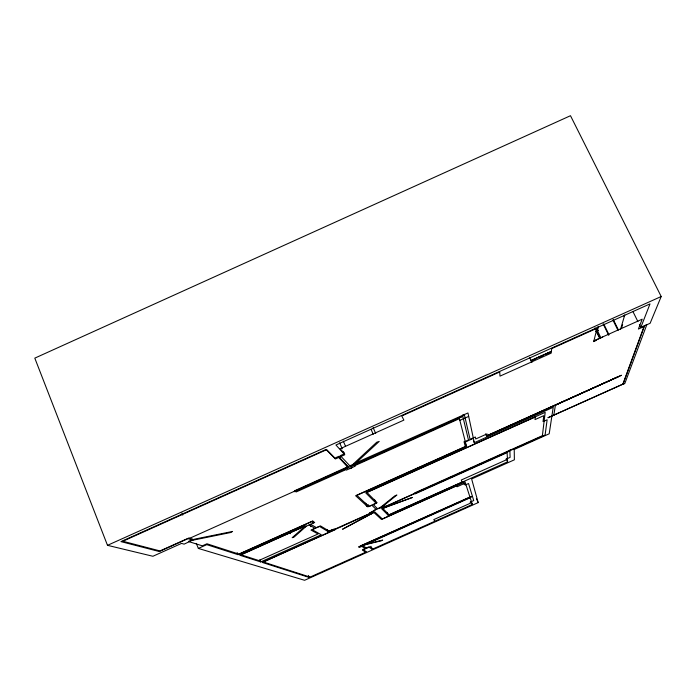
<?xml version="1.0" encoding="UTF-8"?>
<svg xmlns="http://www.w3.org/2000/svg" width="696" height="696" viewBox="0 0 696 696"><rect width="100%" height="100%" fill="white"/><g stroke="black" fill="none" stroke-linecap="round" stroke-linejoin="round"><path stroke-width="1.04" d="M553.842 415.051L555.408 405.211L618.144 376.788L487.261 435.487L487.026 433.904L475.733 438.967L475.333 437.001L470.078 439.35L464.319 414.407L462.527 415.216L462.727 416.069L350.462 466.459L340.3 455.654L344.616 453.714L340.118 448.755L403.871 420.114L401.775 415.973L499.728 371.96L499.998 376.136L551.162 353.15L551.693 348.609L597.081 328.216L593.888 340.866L642.208 319.168L638.397 329.06L644.348 326.398L623.138 383.983M597.673 326.946L596.742 331.192L595.933 329.539M600.752 337.543L597.49 330.852L598.429 326.607M597.742 330.983L597.89 330.426L595.907 331.313M620.467 329.512L624.773 314.905M621.711 327.607L622.624 324.527M624.034 316.254L624.312 315.401M640.816 327.468L650.003 303.9L335.942 445.005L344.807 454.74L335.376 458.977L326.032 449.459L120.921 541.61L159.288 551.528L187.99 538.643L192.87 540.209L230.75 532.501L232.56 531.448L194.706 539.122L184.092 544.15L181.578 543.393L152.894 556.269L107.489 545.325L34.8 358.135L570.485 115.71L661.2 296.522L650.125 323.283L640.816 327.468L639.372 324.553M306.188 526.333L294.199 536.99L292.19 537.703L304.135 527.063L306.188 526.333L305.3 525.837L239.763 555.217L260.704 561.924L321.308 534.763L312.226 529.7L319.507 526.437L328.268 531.648L334.176 528.995L335.237 529.665L262.183 562.394L309.241 577.462L366.575 551.806L362.868 549.535L368.663 546.943L372.221 549.274L472.332 504.478L470.157 497.736L365.235 544.707L381.321 540.801L382.67 540.087L366.714 544.063L359.44 547.439L358.527 546.882L469.922 497.014L465.05 481.91L382.356 518.946L374.787 511.934L342.528 529.23L371.734 513.587L370.533 513.848L369.68 513.091L373.961 511.168L373.361 510.612L382.217 506.81L396.903 495.039L395.015 495.709L380.373 507.48L380.938 508.045L384.862 506.288L385.619 507.088L412.467 497.431L381.73 508.828L388.22 515.301L507.593 461.831L507.106 452.652L415.138 493.864L414.546 492.986L542.384 435.705L545.185 412.345L365.687 492.829L376.197 503.312L368.976 506.549L356.9 495.352L466.477 446.206L459.403 418.679L354.76 465.659L355.221 466.163L346.356 470.139L345.868 469.643L296.148 491.968L294.495 490.828L355.656 463.205L379.216 441.412L376.736 442.23L353.264 464.014L467.956 412.972L474.307 442.7L553.216 407.317L549.205 433.791L514.222 449.468L514.388 459.812L471.636 478.961L478.178 502.608L304.604 580.29L198.343 548.422L196.307 543.385M597.49 330.852L598.134 330.556M107.489 545.325L661.2 296.522M530.7 360.615L551.45 351.289M530.691 360.789L551.423 351.471M595.863 331.514L597.838 330.626M532.658 360.05L535.615 358.727M538.573 357.396L543.515 355.178M546.473 353.846L549.431 352.515M532.649 360.232L535.607 358.901M538.565 357.57L543.498 355.351M546.456 354.029L549.414 352.698M593.801 341.04L602.666 337.055M593.601 341.606L596.576 340.274M189.791 538.234L348.043 467.199L338.413 456.506L348.679 467.268L294.269 491.689L348.922 467.529L350.027 468.678L351.793 467.886L350.706 466.729L462.814 416.408L468.478 440.072L464.119 442.03L465.302 446.527L355.621 495.717L367.801 506.888L371.734 505.131L376.258 509.446L369.576 512.969L370.046 513.387L332.958 530.004L332.375 529.639L329.121 531.1L320.386 525.854L316.41 527.638L310.607 524.271M459.838 420.375L468.686 416.408M198.343 548.422L206.747 544.646L238.015 554.66L311.538 521.695L313.687 522.966L312.835 520.973M465.38 441.943L473.384 438.35M486.504 436.166L621.337 375.309L486.504 436.166L485.564 433.869M309.92 577.054L263.392 562.02L370.211 513.535L370.672 513.944L373.909 512.5L381.512 519.468L456.689 485.799L457.063 486.774L464.615 483.389L465.154 485.042L468.538 483.529L472.401 496.239L360.832 545.768L365.574 548.744L362.433 550.153L365.652 552.111M309.111 524.941L314.957 528.29L310.981 530.065L318.055 533.971L258.79 560.532L241.094 554.816L304.404 526.428L305.022 526.776L314.696 522.444L312.443 521.087L238.85 554.086L206.938 543.776L202.353 545.838L188.364 541.471L193.157 539.322L188.921 537.956L159.993 550.936L122.818 541.253L326.694 449.651L334.941 458.064L337.986 456.689L348.043 467.199M372.943 548.848L369.872 546.821L366.731 548.231L362.555 545.577L472.445 496.378L473.715 500.572L470.183 502.155L470.522 503.156L433.782 519.599L434.826 521.147M633.108 311.912L637.919 321.639M613.193 319.342L618.466 330.078M612.958 320.143L617.743 329.878M603.797 324.084L608.939 334.602M603.127 323.875L608.73 335.324M595.019 327.79L600.196 338.413M596.255 331.383L599.543 338.125M529.621 357.509L531.935 362.39M506.236 458.882L507.593 461.831M473.402 440.725L474.307 442.7M464.223 441.264L466.477 446.206M476.395 498.658L478.178 502.608M462.988 481.893L464.119 484.19M470.983 501.503L472.332 504.478M373.1 427.561L375.718 433.504M371.055 429.354L373.239 434.304M386.915 512.334L388.22 515.301M374.465 499.354L376.197 503.312M343.285 441.107L345.486 446.153M368.114 504.565L368.976 506.549M366.218 503.921L367.088 505.922M339.631 442.821L342.223 448.781M343.519 451.756L344.381 453.748M365.356 503.13L366.653 506.123M339.839 457.376L340.701 459.369M339.126 456.124L340.414 459.108M370.933 546.29L372.221 549.274M327.425 529.647L328.268 531.648M310.111 524.714L310.955 526.707M308.406 575.462L309.241 577.462M289.666 531.692L290.502 533.693M259.869 559.915L260.704 561.924M237.188 552.65L238.015 554.66M181.926 513.056L182.752 515.092M535.215 417.017L535.007 419.601L543.733 415.686L543.054 421.593L547.134 419.766L545.116 434.939L511.412 450.042L511.395 449.459L509.837 450.164L509.863 450.738L385.506 506.453L385.088 506.018L381.834 507.48L381.46 507.106L377.658 508.82L373.178 504.478L377.11 502.721L366.94 492.472L535.215 417.017M548.057 417.713L623.877 383.722L548.057 417.713M644.252 325.902L622.755 384.41L624.817 383.487L646.793 324.754L644.252 325.902M509.872 450.956L385.662 506.618L386.071 507.045L382.835 508.498L389.064 514.77L461.996 482.102L461.283 480.014L506.192 459.899L506.149 459.142L510.116 457.368L509.872 450.956"/></g></svg>
